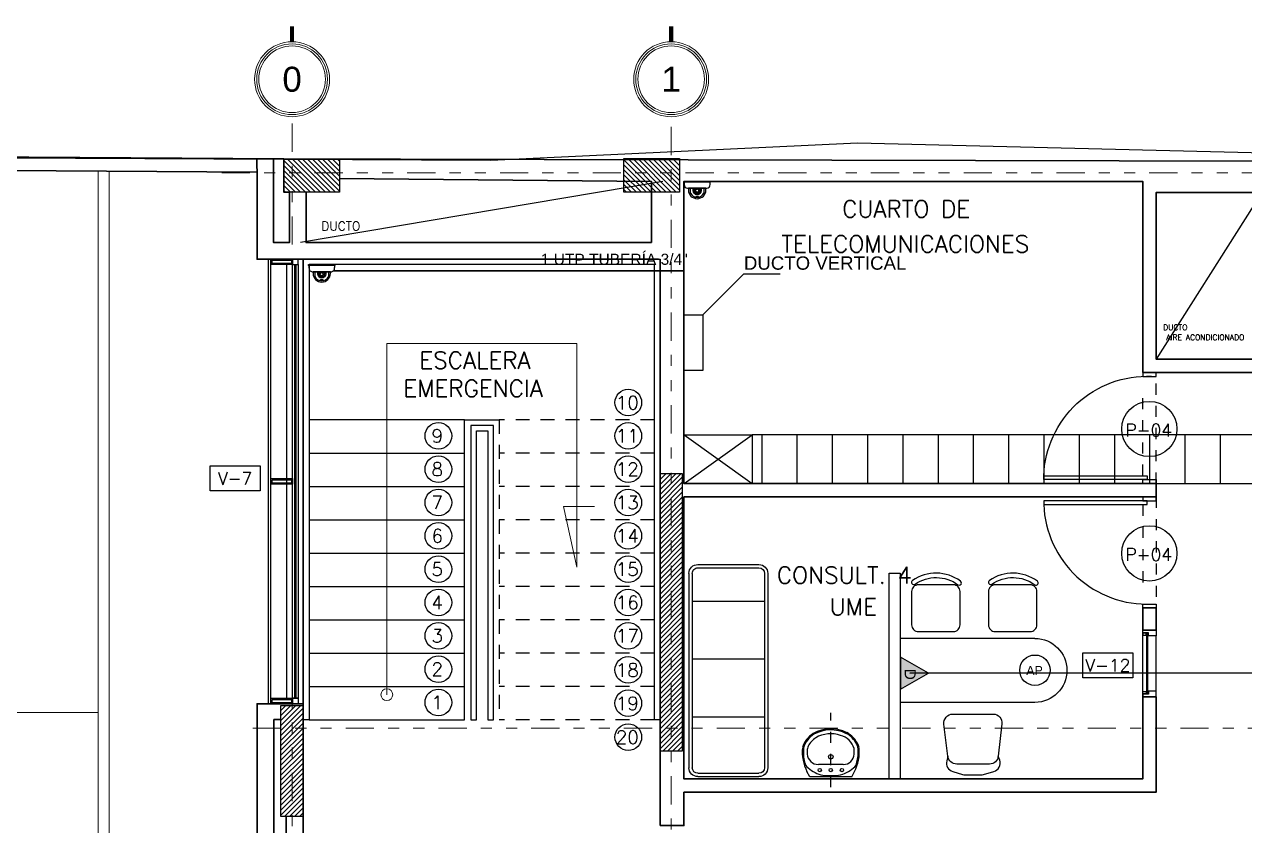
# Model space of a CAD drawing. Header units: millimetres. Extents: x 2056 to 4470, y 1400 to 3101.
# Drawn here: x 2157.92 to 2168.91, y 1544.94 to 1552.15 of the extents above; entities that cross this region are included whole.
import ezdxf
from ezdxf.enums import TextEntityAlignment as Align

# ---------------------------------------------------------------- set-up
doc = ezdxf.new("R2010")
doc.units = ezdxf.units.MM
for name, pattern in [('DASHED', [0.75, 0.5, -0.25]), ('DIVIDE', [31.75, 12.7, -6.35, 0, -6.35, 0, -6.35]), ('HIDDEN', [9.525, 6.35, -3.175]), ('HIDDEN2', [0.1875, 0.125, -0.0625])]:
    doc.linetypes.add(name, pattern=pattern)
for name, color, linetype in [('0-PROYECCION', 8, 'HIDDEN2'), ('A-252', 252, 'Continuous'), ('A-253', 253, 'Continuous'), ('A-ANNO-DIMS-GRID', 195, 'Continuous'), ('A-ANNO-DOOR', 134, 'Continuous'), ('A-ANNO-GLAZ', 124, 'Continuous'), ('A-ANNO-TEXT', 190, 'Continuous'), ('A-COLS', 6, 'Continuous'), ('A-COLS-HTCH', 8, 'Continuous'), ('A-DOOR', 154, 'Continuous'), ('A-DUCT', 251, 'Continuous'), ('A-FLOR-STRS', 2, 'Continuous'), ('A-FURN', 252, 'Continuous'), ('A-FURN-FIXD', 8, 'Continuous'), ('A-GLAZ', 5, 'Continuous'), ('A-GRID-COLS', 75, 'DIVIDE'), ('A-PLAN-2', 4, 'Continuous'), ('A-PROY', 15, 'HIDDEN'), ('A-WALL-SILL', 205, 'Continuous'), ('AreasTrabajo', 90, 'Continuous'), ('Cableado', 134, 'Continuous'), ('Camara', 11, 'Continuous'), ('Escalerilla', 12, 'Continuous'), ('Rack', 170, 'Continuous')]:
    doc.layers.add(name, color=color, linetype=linetype)
for name, color, linetype, lineweight in [('A-PL6', 8, 'Continuous', 15), ('A-WALL', 16, 'Continuous', 30), ('PL MUEBLES', 251, 'Continuous', 13)]:
    doc.layers.add(name, color=color, linetype=linetype, lineweight=lineweight)
doc.styles.add('NUEVO', font='SIMPLEX')
doc.styles.add('ROMAN', font='arial.ttf')
doc.styles.add('ROMANS', font='romans')
doc.styles.get("Standard").update_dxf_attribs({"font": 'arial.ttf'})

# ---------------------------------------------------------------- blocks, each defined once
blk = doc.blocks.new('ESBOX')
for p, q in [((0, 0), (0, 1.212)), ((0.575, 1.212), (0.575, 0)), ((0.575, 0), (0, 0))]:
    blk.add_line(p, q)
for points, elevation in [([(0.636, 1.17, -0.414214), (0.696, 1.23), (0.997, 1.23, -0.414214), (1.057, 1.17), (1.057, 0.854, -0.414214), (0.997, 0.794), (0.696, 0.794, -0.414214), (0.636, 0.854)], -0.455), ([(1.096, 0.802, -1), (1.063, 0.825, 0.321147), (1.058, 1.21, -1), (1.09, 1.234, -0.321147)], -0.455), ([(-0.557, 0.652), (-0.557, 0.508, 0.378723), (-0.487, 0.429), (-0.197, 0.393, 0.450618), (-0.107, 0.472), (-0.107, 0.836, 0.448183), (-0.196, 0.915), (-0.486, 0.882, 0.381041), (-0.557, 0.803)], -1.049), ([(1.096, 0.11, -1), (1.063, 0.133, 0.321147), (1.058, 0.519, -1), (1.09, 0.542, -0.321147)], -0.455), ([(0.636, 0.478, -0.414214), (0.696, 0.538), (0.997, 0.538, -0.414214), (1.057, 0.478), (1.057, 0.162, -0.414214), (0.997, 0.102), (0.696, 0.102, -0.414214), (0.636, 0.162)], -0.455)]:
    blk.add_lwpolyline(points, format="xyb", close=True, dxfattribs=dict(elevation=elevation))
at = {"elevation": -1.049}
blk.add_lwpolyline([(-0.487, 0.429), (-0.529, 0.418, -0.396228), (-0.624, 0.472), (-0.651, 0.559, -0.075881), (-0.655, 0.583), (-0.655, 0.726, -0.070116), (-0.652, 0.748), (-0.625, 0.841, -0.429508), (-0.522, 0.895), (-0.486, 0.882)], format="xyb", dxfattribs=at)
blk.add_arc((0.287, 1.212), 0.288, 0, 180)
blk = doc.blocks.new('Lnov734p')
for p, q in [((-0.19, 0), (-0.215, -0.046)), ((-0.19, 0), (0.19, 0)), ((0.19, 0), (0.215, -0.046)), ((-0.112, -0.11), (0.112, -0.11)), ((-0.158, -0.391), (-0.146, -0.397)), ((-0.153, -0.382), (-0.142, -0.388))]:
    blk.add_line(p, q)
for centre, radius in [((-0.1, -0.06), 0.015), ((0, -0.06), 0.015), ((0.1, -0.06), 0.015), ((0, -0.18), 0.02)]:
    blk.add_circle(centre, radius)
for centre, radius, start, end in [((0.14, -0.225), 0.397, 153.2366, 185.1908), ((-0.139, -0.155), 0.1, 131.0686, 165.7987), ((-0.018, -0.293), 0.284, 100.6374, 131.0686), ((0, -0.586), 0.576, 82.9944, 97.0056), ((0.018, -0.293), 0.284, 48.9314, 79.3626), ((0.139, -0.155), 0.1, 14.2013, 48.9314), ((-0.14, -0.225), 0.397, 354.8092, 26.7634), ((0.14, -0.225), 0.387, 165.7987, 183.085), ((-0.112, -0.21), 0.1, 90, 176.5875), ((0.14, -0.225), 0.352, 176.5875, 184.6254), ((0.112, -0.21), 0.1, 3.4125, 90), ((-0.14, -0.225), 0.352, 358.2317, 3.4125), ((-0.14, -0.225), 0.387, 354.8092, 14.2013), ((-0.04, -0.2), 0.224, 196.2861, 238.2877), ((-0.147, -0.24), 0.1, 183.085, 200.7802), ((-0.04, -0.2), 0.214, 200.7802, 238.2877), ((-0.04, -0.2), 0.179, 197.3522, 254.7067), ((0.04, -0.2), 0.179, 301.7123, 335.4879), ((0.04, -0.2), 0.214, 301.7123, 343.7139), ((0.04, -0.2), 0.224, 301.7123, 343.7139), ((0.112, -0.233), 0.1, 335.4879, 358.2317), ((0, -0.111), 0.321, 242.8748, 299.3617), ((0, -0.111), 0.311, 242.8748, 299.3617), ((0, -0.111), 0.276, 251.4503, 299.3617)]:
    blk.add_arc(centre, radius, start, end)
at = {"layer": 'A-PROY', "ltscale": 0.01}
blk.add_lwpolyline([(0, 0.095), (0, -0.577)], dxfattribs=at)
blk = doc.blocks.new('CAMIL')
for p, q in [((-0.08, 0.355), (-1.83, 0.355)), ((-1.91, -0.275), (-1.91, 0.275)), ((-1.88, -0.275), (-1.88, 0.275)), ((-0.08, 0.325), (-1.83, 0.325)), ((-1.37, -0.325), (-1.37, 0.325)), ((-0.85, -0.325), (-0.85, 0.325)), ((-0.33, -0.325), (-0.33, 0.325)), ((-0.03, -0.275), (-0.03, 0.275)), ((0, -0.275), (0, 0.275)), ((-0.08, -0.325), (-1.83, -0.325)), ((-0.08, -0.355), (-1.83, -0.355))]:
    blk.add_line(p, q)
for centre, radius, start, end in [((-1.83, 0.275), 0.08, 90, 180), ((-0.08, 0.275), 0.08, 0, 90), ((-1.83, 0.275), 0.05, 90, 180), ((-0.08, 0.275), 0.05, 0, 90), ((-1.83, -0.275), 0.08, 180, 270), ((-1.83, -0.275), 0.05, 180, 270), ((-0.08, -0.275), 0.05, 270, 0), ((-0.08, -0.275), 0.08, 270, 0)]:
    blk.add_arc(centre, radius, start, end)
blk = doc.blocks.new('PUERTA1.00 CM-PL')
at = {"color": 251, "linetype": 'DASHED', "ltscale": 0.2}
for p, q in [((0, 0), (0.9, 0)), ((0.07, -0.12), (0.865, -0.12))]:
    blk.add_line(p, q, dxfattribs=at)
for points in [[(1, -0.12), (0.965, -0.12), (0.965, 0), (1, 0), (1, -0.12)], [(0, -0.12), (0.035, -0.12), (0.035, 0), (0, 0), (0, -0.12)], [(0.035, -1.011), (0.07, -1.011), (0.07, -0.08), (0.035, -0.08), (0.035, -1.011)]]:
    blk.add_lwpolyline(points)
blk.add_arc((0.034, -0.08), 0.932, 272.2234, 2.433)
blk = doc.blocks.new('N-PUE')
blk.add_circle((0, 0), 0.00332)
at = {"style": 'NUEVO'}
blk.add_attdef('PUE', text='', height=0.0015, dxfattribs=at).set_placement((-0.00006, -0.00013), align=Align.MIDDLE)
blk = doc.blocks.new('escalera de emergencia')
at = {"layer": '0-PROYECCION'}
for p, q in [((3.16, 2.4), (1.76, 2.4)), ((1.76, 2.4), (1.76, -0.3)), ((3.16, 2.1), (1.76, 2.1)), ((3.16, 1.8), (1.76, 1.8)), ((3.16, 1.5), (1.76, 1.5)), ((3.16, 1.2), (1.76, 1.2)), ((3.16, 0.9), (1.76, 0.9)), ((3.16, 0.6), (1.76, 0.6)), ((3.16, 0.3), (1.76, 0.3)), ((3.16, 0), (1.76, 0)), ((3.16, -0.3), (1.76, -0.3))]:
    blk.add_line(p, q, dxfattribs=at)
at = {"layer": 'A-ANNO-GLAZ', "ltscale": 1.5, "elevation": 0}
for points in [[(-0.293, 3.848), (-0.098, 3.848), (-0.098, 3.798), (-0.293, 3.798), (-0.293, 3.848)], [(-0.068, 3.798), (-0.068, -0.106), (-0.078, -0.106), (-0.078, 3.798), (-0.068, 3.798)], [(-0.293, 1.871), (-0.098, 1.871), (-0.098, 1.821), (-0.293, 1.821), (-0.293, 1.871)], [(-0.293, -0.106), (-0.098, -0.106), (-0.098, -0.156), (-0.293, -0.156), (-0.293, -0.106)]]:
    blk.add_lwpolyline(points, dxfattribs=at)
for points in [[(-0.098, 3.798), (-0.048, 3.798), (-0.048, 3.848), (-0.098, 3.848)], [(-0.283, 3.838), (-0.108, 3.838), (-0.108, 3.808), (-0.283, 3.808)], [(-0.098, -0.106), (-0.098, 3.798), (-0.048, 3.798), (-0.048, -0.106)], [(-0.283, 1.861), (-0.108, 1.861), (-0.108, 1.831), (-0.283, 1.831)], [(-0.098, -0.106), (-0.048, -0.106), (-0.048, -0.156), (-0.098, -0.156)], [(-0.283, -0.116), (-0.108, -0.116), (-0.108, -0.146), (-0.283, -0.146)]]:
    blk.add_lwpolyline(points, close=True, dxfattribs=at)
at = {"layer": 'A-ANNO-TEXT'}
for centre in [(2.924, 2.556), (1.214, 2.256), (2.924, 2.256), (1.214, 1.956), (2.924, 1.956), (1.214, 1.656), (2.924, 1.656), (1.214, 1.356), (2.924, 1.356), (1.214, 1.056), (2.924, 1.056), (1.214, 0.756), (2.924, 0.756), (1.214, 0.456), (2.924, 0.456), (1.214, 0.156), (2.924, 0.149), (1.214, -0.144), (2.924, -0.151), (2.924, -0.456)]:
    blk.add_circle(centre, 0.12, dxfattribs=at)
at = {"layer": 'A-FLOR-STRS'}
for p, q in [((1.45, 2.4), (0.05, 2.4)), ((1.45, -0.3), (1.45, 2.4)), ((1.45, 2.4), (1.76, 2.4)), ((0.05, 2.1), (1.45, 2.1)), ((0.05, 1.8), (1.45, 1.8)), ((0.05, 1.5), (1.45, 1.5)), ((0.05, 1.2), (1.45, 1.2)), ((0.05, 0.9), (1.45, 0.9)), ((0.05, 0.6), (1.45, 0.6)), ((0.05, 0.3), (1.45, 0.3)), ((0.05, 0), (1.45, 0)), ((0.05, -0.3), (1.45, -0.3))]:
    blk.add_line(p, q, dxfattribs=at)
at = {"layer": 'A-FURN'}
for points in [[(0.05, -0.3), (0, -0.3), (0, 3.848), (3.21, 3.848), (3.21, -0.3), (3.16, -0.3), (3.16, 3.8), (0.05, 3.8), (0.05, -0.3)], [(1.66, -0.3), (1.71, -0.3), (1.71, 2.35), (1.506, 2.35), (1.506, -0.3), (1.556, -0.3), (1.556, 2.3), (1.66, 2.3)]]:
    blk.add_lwpolyline(points, close=True, dxfattribs=at)
at = {"layer": 'A-PLAN-2', "ltscale": 1.5, "elevation": 0}
blk.add_lwpolyline([(-0.318, 3.848), (-0.318, -0.156), (-0.293, -0.156), (-0.293, 3.848), (-0.318, 3.848)], dxfattribs=at)
at = {"layer": 'A-WALL-SILL', "elevation": 0}
for points in [[(-0.048, -0.156), (-0.003, -0.156), (-0.003, 3.848), (-0.048, 3.848)], [(-0.153, 3.798), (-0.153, -0.106)]]:
    blk.add_lwpolyline(points, dxfattribs=at)
at = {"layer": 'PL MUEBLES'}
for p, q in [((0.75, -0.074), (0.75, 3.089)), ((0.75, 3.089), (1.903, 3.089))]:
    blk.add_line(p, q, dxfattribs=at)
at = {"layer": 'PL MUEBLES', "linetype": 'HIDDEN'}
blk.add_lwpolyline([(1.903, 3.089), (2.46, 3.089), (2.46, 1.074), (2.34, 1.619), (2.62, 1.619)], dxfattribs=at)
at = {"layer": 'PL MUEBLES'}
blk.add_circle((0.75, -0.074), 0.0532, dxfattribs=at)
at = {"layer": 'A-ANNO-TEXT', "style": 'ROMANS'}
for s, height, p in [('ESCALERA', 0.1527, (1.544, 2.937)), ('EMERGENCIA', 0.1527, (1.527, 2.684)), ('10', 0.12, (2.915, 2.555)), ('9', 0.12, (1.204, 2.255)), ('11', 0.12, (2.915, 2.255)), ('8', 0.12, (1.204, 1.955)), ('12', 0.12, (2.915, 1.955)), ('7', 0.12, (1.204, 1.655)), ('13', 0.12, (2.915, 1.655)), ('6', 0.12, (1.204, 1.355)), ('14', 0.12, (2.915, 1.355)), ('5', 0.12, (1.204, 1.055)), ('15', 0.12, (2.915, 1.055)), ('4', 0.12, (1.204, 0.755)), ('16', 0.12, (2.915, 0.755)), ('3', 0.12, (1.204, 0.455)), ('17', 0.12, (2.915, 0.455)), ('2', 0.12, (1.204, 0.155)), ('18', 0.12, (2.915, 0.148)), ('1', 0.12, (1.204, -0.145)), ('19', 0.12, (2.915, -0.152)), ('20', 0.12, (2.915, -0.457))]:
    blk.add_text(s, height=height, dxfattribs=at).set_placement(p, align=Align.MIDDLE)
blk = doc.blocks.new('V')
blk.add_lwpolyline([(-0.003, -0.003), (-0.003, 0), (0.003, 0), (0.003, -0.003)], close=True)
at = {"style": 'NUEVO', "flags": 4}
blk.add_attdef('VEN', text='', height=0.0015, dxfattribs=at).set_placement((0, -0.0015), align=Align.MIDDLE)
blk = doc.blocks.new('lote')
at = {"layer": 'A-252'}
blk.add_lwpolyline([(-0.375, 49.905), (7.108, 49.863), (10.408, 50.016), (15.054, 49.898), (25.409, 49.965), (28.021, 50.037), (33.37, 50.224), (33.837, 36.855), (33.651, 33.418), (33.389, 19.765), (33.242, 13.607), (28.462, 13.306), (24.689, 13.069), (16.727, 12.496), (9.254, 12.098), (2.53, 11.676)], dxfattribs=at)
blk = doc.blocks.new('EJE NUMERO')
at = {"color": 0, "linetype": 'Continuous', "lineweight": 9, "const_width": 0.1}
blk.add_lwpolyline([(0, 1.7), (0, 2.068)], dxfattribs=at)
at = {"color": 0, "linetype": 'Continuous', "lineweight": 9}
for radius in [0.9, 0.85, 0.8]:
    blk.add_circle((0, 0.8), radius, dxfattribs=at)
at = {"lineweight": 9, "style": 'ROMAN'}
blk.add_attdef('1', (-0.199, 0.527), '', height=0.6, dxfattribs=at)
blk = doc.blocks.new('EJES 2 P')
at = {"layer": 'A-COLS-HTCH'}
h = blk.add_hatch(dxfattribs=at)
h.set_pattern_fill('ANSI31', color=256, scale=0.01, angle=90, style=0)
h.set_pattern_definition([(135, (1733142.979722, -989011.875358), (-0.02245064030267, -0.02245064030267), [])])
h.paths.add_polyline_path([(-0.073, 36.378), (-0.073, 36.678), (0.427, 36.678), (0.427, 36.378)])
h = blk.add_hatch(dxfattribs=at)
h.set_pattern_fill('ANSI31', color=256, scale=0.01, angle=90, style=0)
h.set_pattern_definition([(135, (1733146.043017, -989011.869653), (-0.02245064030267, -0.02245064030267), [])])
h.paths.add_polyline_path([(2.988, 36.378), (2.988, 36.681), (3.488, 36.681), (3.488, 36.378)])
h = blk.add_hatch(dxfattribs=at)
h.set_pattern_fill('ANSI31', color=256, scale=0.01, style=0)
h.set_pattern_definition([(45, (-989045.037623, -1733114.390342), (-0.02245064030267, 0.02245064030267), [])])
h.paths.add_polyline_path([(3.313, 33.845), (3.513, 33.845), (3.513, 31.345), (3.313, 31.345)])
h = blk.add_hatch(dxfattribs=at)
h.set_pattern_fill('ANSI31', color=256, scale=0.01, style=0)
h.set_pattern_definition([(45, (-989048.451113, -1733114.360336), (-0.02245064030267, 0.02245064030267), [])])
h.paths.add_polyline_path([(-0.1, 31.756), (0.1, 31.756), (0.1, 30.756), (-0.1, 30.756)])
at = {"layer": 'A-COLS'}
for points in [[(-0.073, 36.378), (-0.073, 36.678), (0.427, 36.678), (0.427, 36.378)], [(3.313, 33.845), (3.513, 33.845), (3.513, 31.345), (3.313, 31.345)], [(-0.1, 31.756), (0.1, 31.756), (0.1, 30.756), (-0.1, 30.756)]]:
    blk.add_lwpolyline(points, close=True, dxfattribs=at)
at = {"layer": 'A-COLS', "elevation": -0.229}
blk.add_lwpolyline([(2.988, 36.378), (2.988, 36.681), (3.488, 36.681), (3.488, 36.378)], close=True, dxfattribs=at)
at = {"layer": 'A-GRID-COLS', "lineweight": 9, "ltscale": 0.02}
for p, q in [((0, 0), (0, 37.056)), ((3.413, -0.03), (3.413, 37.026))]:
    blk.add_line(p, q, dxfattribs=at)
for points in [[(-0.633, 36.551), (24.846, 36.551)], [(-0.352, 31.551), (24.846, 31.551)]]:
    blk.add_lwpolyline(points, dxfattribs=at)
at = {"layer": 'A-ANNO-DIMS-GRID'}
ref = blk.add_blockref('EJE NUMERO', (0, 37.094), dxfattribs=dict(at, xscale=0.375, yscale=0.3749999850988388, zscale=0.375))
ref.add_attrib('1', '0', dxfattribs={"layer": '0', "lineweight": 9, "height": 0.225, "style": 'ROMAN'}).set_placement((0, 37.394), align=Align.MIDDLE_CENTER)
ref = blk.add_blockref('EJE NUMERO', (3.413, 37.094), dxfattribs=dict(at, xscale=0.375, yscale=0.3749999850988388, zscale=0.375))
ref.add_attrib('1', '1', dxfattribs={"layer": '0', "lineweight": 9, "height": 0.225, "style": 'ROMAN'}).set_placement((3.413, 37.394), align=Align.MIDDLE_CENTER)
blk = doc.blocks.new('Toma Doble')
at = {"layer": 'AreasTrabajo'}
h = blk.add_hatch(color=256, dxfattribs=at)
h.dxf.hatch_style = 1
h.paths.add_polyline_path([(0, 0.168), (-0.145, -0.084), (0.145, -0.084)])
blk.add_lwpolyline([(0.145, -0.084), (0, 0.168), (-0.145, -0.084)], close=True, dxfattribs=at)
at = {"layer": 'AreasTrabajo', "color": 7, "true_color": 0xffffff, "insert": (-0.04, 0.054), "char_height": 0.1, "attachment_point": 1}
blk.add_mtext_dynamic_manual_height_columns('D', width=0.2, gutter_width=12.5, heights=[0], dxfattribs=at)
blk = doc.blocks.new('AP')
at = {"layer": 'AreasTrabajo'}
blk.add_circle((0, 0), 0.137, dxfattribs=at)
at = {"layer": 'AreasTrabajo', "insert": (-0.078, 0.038, 0.229), "char_height": 0.08, "attachment_point": 1}
blk.add_mtext_dynamic_manual_height_columns('AP', width=0.14673, gutter_width=12.5, heights=[0], dxfattribs=at)
blk = doc.blocks.new('Camara-B')
at = {"layer": 'Camara'}
for points in [[(-0.0297, 0.0145), (-0.0298, 0.016), (0.0293, 0.016), (0.0292, 0.0145)], [(0.0292, 0.0145), (0.0292, 0.0143), (-0.0297, 0.0143), (-0.0297, 0.0145)]]:
    blk.add_lwpolyline(points, close=True, dxfattribs=at)
for points in [[(-0.0297, 0.0139, 0.072126), (-0.0279, 0.0033, 0.171597), (-0.0271, 0.0023, 0.084432), (-0.022, 0.0001, 0.060784), (-0.0216, 0), (0.021, 0, 0.060784), (0.0215, 0.0001, 0.084432), (0.0266, 0.0023, 0.171597), (0.0274, 0.0033, 0.072126), (0.0292, 0.0139)], [(-0.0199, 0), (-0.0199, -0.0037, 1), (0.0194, -0.0037), (0.0194, 0)], [(-0.015, -0.011, 0.641525), (0.0145, -0.011), (0.0155, -0.0107), (0.0155, 0), (0.0087, 0), (0.0087, -0.0054, -1), (-0.0092, -0.0054), (-0.0092, 0), (-0.016, 0), (-0.016, -0.0107)], [(-0.0067, 0), (-0.0067, -0.0054, 1), (0.0062, -0.0054), (0.0062, 0), (0.0058, 0), (0.0058, -0.0054, -1), (-0.0063, -0.0054), (-0.0063, 0)], [(0.0029, -0.0006), (0.0029, -0.0008, -0.541232), (0.0027, -0.0009, 0.302819), (-0.0033, -0.0009, -0.541232), (-0.0034, -0.0008), (-0.0034, -0.0006, 3.288548)], [(0.0027, -0.0189, 1), (0.0027, -0.0184), (-0.0032, -0.0184, 1), (-0.0032, -0.0189)], [(0.0021, -0.0194, 1), (0.0021, -0.019), (-0.0026, -0.019, 1), (-0.0026, -0.0194)], [(0.0015, -0.02, 1), (0.0015, -0.0195), (-0.002, -0.0195, 1), (-0.002, -0.02)]]:
    blk.add_lwpolyline(points, format="xyb", close=True, dxfattribs=at)
blk.add_circle((-0.0003, -0.0055), 0.00358, dxfattribs=at)
blk = doc.blocks.new('Rack')
at = {"layer": 'Rack'}
for p, q in [((-0.306, 0.219), (0.306, -0.219)), ((-0.306, -0.219), (0.306, 0.219))]:
    blk.add_line(p, q, dxfattribs=at)
for points in [[(-0.306, 0.219), (-0.306, 0.219), (0.306, 0.219)], [(0.306, -0.219), (-0.306, -0.219)]]:
    blk.add_lwpolyline(points, dxfattribs=at)

msp = doc.modelspace()

# ---------------------------------------------------------------- hatches: boundary and pattern name
at = {"layer": 'Escalerilla'}
h = msp.add_hatch(dxfattribs=at)
h.set_pattern_fill('ANSI31', color=256, scale=0.1, angle=45)
h.set_pattern_definition([(90, (-70.00002, -42.02565), (-0.3175, 0), [])])
h.paths.add_polyline_path([(2170.44, 1548.019), (2170.446, 1548.013), (2170.608, 1548.458), (2164.475, 1548.458), (2164.475, 1548.019)])

# ---------------------------------------------------------------- linework, layer by layer
at = {"layer": 'A-DUCT'}
for points, elevation in [([(2163.672, 1550.739), (2160.409, 1550.189)], 0), ([(2168.992, 1550.525), (2168.112, 1549.139)], 0.229)]:
    msp.add_lwpolyline(points, dxfattribs=dict(at, elevation=elevation))
at = {"layer": 'A-FURN', "elevation": 0}
msp.add_lwpolyline([(2165.71, 1545.359), (2165.71, 1547.212), (2165.81, 1547.212), (2165.81, 1545.359)], dxfattribs=at)
at = {"layer": 'A-GLAZ'}
for p, q in [((2167.992, 1546.099, 0.229), (2167.992, 1546.674, 0.229)), ((2168.112, 1546.149, 0.229), (2168.112, 1546.649, 0.229))]:
    msp.add_line(p, q, dxfattribs=at)
at = {"layer": 'A-GLAZ', "elevation": 0.229}
for points in [[(2167.992, 1546.674), (2167.992, 1546.699), (2168.112, 1546.699), (2168.112, 1546.649), (2168.043, 1546.649), (2168.043, 1546.674)], [(2168.022, 1546.653), (2168.022, 1546.672), (2167.994, 1546.672), (2167.994, 1546.653)], [(2168.025, 1546.668), (2168.025, 1546.127), (2168.039, 1546.127), (2168.039, 1546.668)], [(2167.992, 1546.099), (2168.112, 1546.099), (2168.112, 1546.149), (2168.043, 1546.149), (2168.043, 1546.124), (2167.992, 1546.124)], [(2168.022, 1546.146), (2168.022, 1546.127), (2167.994, 1546.127), (2167.994, 1546.146)]]:
    msp.add_lwpolyline(points, close=True, dxfattribs=at)
at = {"layer": 'A-PL6'}
for points, elevation in [([(2158.587, 1540.76), (2158.587, 1550.832)], 0), ([(2158.587, 1540.76), (2158.587, 1550.832)], 0), ([(2158.687, 1540.76), (2158.687, 1550.832)], 0), ([(2158.687, 1540.76), (2158.687, 1550.832)], 0), ([(2136.945, 1545.957), (2158.587, 1545.957)], -0.229)]:
    msp.add_lwpolyline(points, dxfattribs=dict(at, elevation=elevation))
at = {"layer": 'A-WALL'}
for points, elevation in [([(2160.26, 1550.941), (2136.825, 1551.094), (2136.827, 1531.396), (2156.609, 1531.313), (2156.889, 1526.119), (2156.942, 1520.674), (2157.362, 1515.758)], -0.229), ([(2160.019, 1550.822), (2136.945, 1550.974), (2136.945, 1531.493)], -0.229), ([(2160.019, 1550.765), (2160.018, 1550.941), (2183.31, 1550.889), (2183.31, 1550.422)], 0.229), ([(2163.569, 1550.189), (2163.569, 1550.739), (2160.76, 1550.764)], 0.229), ([(2163.647, 1544.939), (2163.647, 1544.939), (2163.862, 1544.939), (2163.862, 1545.239), (2168.112, 1545.239), (2168.112, 1546.099), (2167.992, 1546.099), (2167.992, 1545.359), (2163.862, 1545.359), (2163.862, 1547.899), (2168.112, 1547.899), (2168.112, 1548.019), (2163.862, 1548.019), (2163.862, 1550.739), (2167.992, 1550.739), (2167.992, 1549.019), (2171.132, 1549.019)], 0.229), ([(2171.252, 1549.139), (2171.252, 1549.139), (2171.252, 1549.139), (2171.252, 1549.139), (2171.252, 1549.139), (2170.012, 1549.139), (2170.012, 1549.139), (2168.112, 1549.139), (2168.112, 1550.639), (2171.132, 1550.639)], 0.229), ([(2163.647, 1544.939), (2163.647, 1550.039)], 0.229), ([(2168.112, 1546.899), (2168.112, 1546.699), (2167.992, 1546.699), (2167.992, 1546.899), (2168.112, 1546.899)], 0.229)]:
    msp.add_lwpolyline(points, dxfattribs=dict(at, elevation=elevation))
for points in [[(2160.26, 1550.942), (2160.168, 1550.942), (2160.168, 1550.189), (2160.31, 1550.189), (2160.31, 1550.642), (2160.26, 1550.642), (2160.26, 1550.942)], [(2160.019, 1550.765), (2160.019, 1550.039), (2163.632, 1550.039)], [(2160.46, 1550.642), (2160.46, 1550.189)], [(2163.569, 1550.19), (2160.46, 1550.189), (2160.46, 1550.642)], [(2160.409, 1550.039), (2160.219, 1550.039), (2160.019, 1550.039)], [(2160.019, 1543.169), (2160.019, 1543.169), (2160.019, 1546.036), (2160.434, 1546.036), (2160.434, 1544.039)], [(2160.169, 1545.894), (2160.169, 1543.319)], [(2160.169, 1545.894), (2160.234, 1545.894)], [(2160.28, 1545.021), (2160.28, 1543.319)]]:
    msp.add_lwpolyline(points, dxfattribs=at)
at = {"layer": 'AreasTrabajo', "elevation": 0.229}
msp.add_lwpolyline([(2164.033, 1549.537), (2164.402, 1549.906), (2164.729, 1549.906)], dxfattribs=at)
msp.add_lwpolyline([(2163.862, 1549.537), (2164.033, 1549.537), (2164.033, 1549.037), (2163.862, 1549.037)], close=True, dxfattribs=at)
at = {"layer": 'Cableado', "lineweight": 30}
for p, q in [((2160.708, 1549.935), (2163.862, 1549.935, 0.229)), ((2165.895, 1546.312), (2170.675, 1546.317))]:
    msp.add_line(p, q, dxfattribs=at)
at = {"layer": 'Escalerilla', "elevation": 0.229}
msp.add_lwpolyline([(2164.475, 1548.019), (2170.44, 1548.019), (2170.673, 1547.785), (2170.702, 1517.46), (2171.152, 1517.46), (2171.123, 1547.94), (2170.608, 1548.458), (2164.475, 1548.458), (2164.475, 1548.019)], dxfattribs=at)

# ---------------------------------------------------------------- block references
for name, p in [('escalera de emergencia', (2160.437, 1546.192)), ('Rack', (2164.169, 1548.239, 0.229))]:
    msp.add_blockref(name, p)
at = {"layer": 'A-253', "rotation": 0.05004741709467889}
msp.add_blockref('lote', (2155.059, 1501.062), dxfattribs=at)
at = {"layer": 'A-ANNO-DIMS-GRID'}
msp.add_blockref('EJES 2 P', (2160.334, 1514.265), dxfattribs=at)
at = {"layer": 'A-ANNO-DOOR'}
ref = msp.add_blockref('N-PUE', (2168.052, 1548.51, 0.229), dxfattribs=dict(at, xscale=75, yscale=75, zscale=75))
ref.add_attrib('PUE', 'P-04', dxfattribs={"layer": '0', "color": 0, "height": 0.1125, "style": 'NUEVO'}).set_placement((2168.047, 1548.5, 0.229), align=Align.MIDDLE)
ref = msp.add_blockref('N-PUE', (2168.052, 1547.39, 0.229), dxfattribs=dict(at, xscale=75, yscale=75, zscale=75))
ref.add_attrib('PUE', 'P-04', dxfattribs={"layer": '0', "color": 0, "height": 0.1125, "style": 'NUEVO'}).set_placement((2168.047, 1547.38, 0.229), align=Align.MIDDLE)
at = {"layer": 'A-ANNO-GLAZ'}
ref = msp.add_blockref('V', (2159.821, 1548.178), dxfattribs=dict(at, xscale=75, yscale=75, zscale=75))
ref.add_attrib('VEN', 'V-7', dxfattribs={"layer": '0', "color": 0, "height": 0.1125, "style": 'NUEVO', "flags": 4}).set_placement((2159.821, 1548.065), align=Align.MIDDLE)
ref = msp.add_blockref('V', (2167.679, 1546.494, 0.229), dxfattribs=dict(at, xscale=75, yscale=75, zscale=75))
ref.add_attrib('VEN', 'V-12', dxfattribs={"layer": '0', "color": 0, "height": 0.1125, "style": 'NUEVO', "flags": 4}).set_placement((2167.679, 1546.382, 0.229), align=Align.MIDDLE)
at = {"layer": 'A-DOOR', "xscale": -1, "rotation": 270}
msp.add_blockref('PUERTA1.00 CM-PL', (2168.112, 1548.019, 0.229), dxfattribs=at)
at = {"layer": 'A-DOOR', "rotation": 270}
msp.add_blockref('PUERTA1.00 CM-PL', (2168.112, 1547.899, 0.229), dxfattribs=at)
at = {"layer": 'A-FURN', "xscale": -1, "rotation": 270}
for name, p in [('CAMIL', (2164.262, 1547.29)), ('ESBOX', (2165.81, 1546.05))]:
    msp.add_blockref(name, p, dxfattribs=at)
at = {"layer": 'A-FURN-FIXD', "rotation": 180}
msp.add_blockref('Lnov734p', (2165.184, 1545.379), dxfattribs=at)
at = {"layer": 'AreasTrabajo', "rotation": 270.0000000495011}
msp.add_blockref('Toma Doble', (2165.895, 1546.312), dxfattribs=at)
at = {"layer": 'AreasTrabajo'}
msp.add_blockref('AP', (2167.022, 1546.338), dxfattribs=at)
at = {"layer": 'Camara', "xscale": 4, "yscale": 4, "zscale": 4}
for p in [(2163.982, 1550.677), (2160.602, 1549.926)]:
    msp.add_blockref('Camara-B', p, dxfattribs=at)

# ---------------------------------------------------------------- texts
at = {"layer": 'A-ANNO-TEXT', "style": 'ROMANS'}
for s, height, p in [('CUARTO DE ', 0.1527, (2165.915, 1550.491, -0.007)), ('DUCTO', 0.08, (2160.773, 1550.337)), ('TELECOMUNICACIONES', 0.15271, (2165.855, 1550.176, -0.007)), ('DUCTO ', 0.05, (2168.303, 1549.425, 0.229)), ('AIRE ACONDICIONADO', 0.05, (2168.556, 1549.335, 0.229)), ('CONSULT. 4', 0.1527, (2165.307, 1547.194)), ('UME', 0.1527, (2165.387, 1546.909))]:
    msp.add_text(s, height=height, dxfattribs=at).set_placement(p, align=Align.MIDDLE)
at = {"layer": 'AreasTrabajo', "insert": (2164.402, 1550.064, 0.229), "char_height": 0.12, "attachment_point": 1}
msp.add_mtext_dynamic_manual_height_columns('DUCTO VERTICAL', width=1.91345, gutter_width=12.5, heights=[0], dxfattribs=at)
at = {"layer": 'Cableado', "insert": (2162.573, 1550.088, 0.362), "char_height": 0.1, "attachment_point": 1}
msp.add_mtext_dynamic_manual_height_columns('1 UTP TUBERÍA 3/4"', width=1.39555, gutter_width=12.5, heights=[0], dxfattribs=at)

doc.saveas('drawing.dxf')
